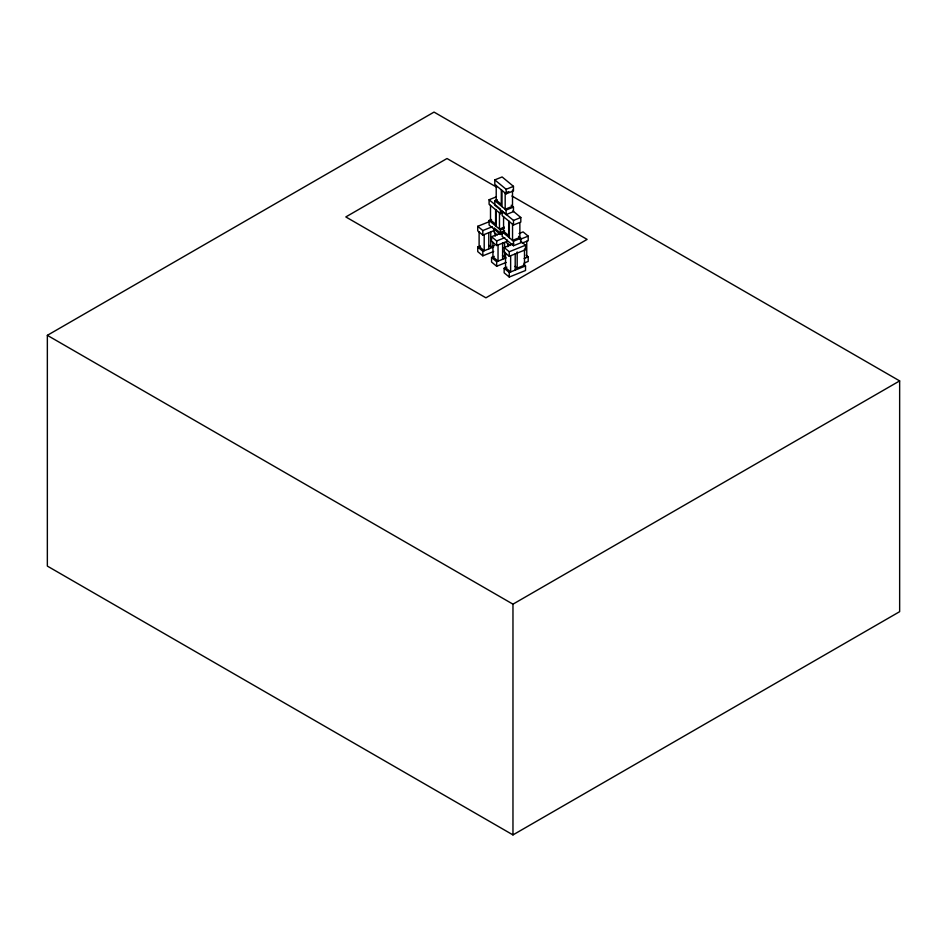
<?xml version="1.0" encoding="UTF-8"?>
<svg xmlns="http://www.w3.org/2000/svg" width="947" height="947" viewBox="0 0 947 947"><rect width="100%" height="100%" fill="white"/><g stroke="black" fill="none" stroke-linecap="round" stroke-linejoin="round"><path stroke-width="1.42" d="M47.35 335.333L434.034 112.089L899.65 380.907L899.65 611.667L512.966 834.911L47.35 566.093L47.35 335.333L512.966 604.162L899.65 380.907M494.808 179.894L502.123 176.947L513.463 186.346L513.463 190.903L506.136 193.839L494.808 184.452L494.808 179.894L506.136 189.293L506.136 193.839M506.136 189.293L513.463 186.346M508.847 191.578L505.177 193.046L505.177 209.24L512.505 206.292L512.505 190.11M502.869 212.708L500.43 213.691L489.102 204.303L489.102 199.746L496.417 196.798M511.191 205.215L513.463 207.085L513.463 211.643L506.136 214.59L494.808 205.191L494.808 200.646L497.246 199.663M494.808 200.646L506.136 210.033L513.463 207.085M502.869 233.459L500.43 234.442L489.102 225.043L489.102 220.485L491.54 219.515M495.032 230.18L482.828 235.093L477.738 230.867L477.738 226.309L488.581 221.953M477.738 226.309L482.828 230.535L492.322 226.724M513.487 220.438L520.814 217.502L520.814 222.048L513.487 224.995L502.159 215.596L502.159 211.051L513.487 220.438L513.487 224.995M504.36 227.126L499.471 229.091L499.471 212.897M489.102 220.485L500.43 229.884L504.088 228.416M518.542 236.359L520.814 238.242L520.814 242.799L513.487 245.735L502.159 236.348L502.159 231.79L504.597 230.808M507.509 241.154L496.666 245.522L491.564 241.296L491.564 236.738L501.058 232.926M493.683 251.476L482.828 255.832L477.738 251.606L477.738 247.06L480.449 245.971M491.564 236.738L496.666 240.964L504.798 237.697M519.027 233.53L523.099 231.897L528.189 236.123L528.189 240.68L522.176 243.095M488.628 245.155L490.759 246.918L494.417 245.439M477.738 247.06L482.828 251.286L493.683 246.918M502.159 231.79L513.487 241.189L520.814 238.242M520.057 239.39L528.189 236.123M520.424 240.976L525.526 245.202L525.526 249.759L509.261 256.294L504.159 252.068L504.159 247.522L513.653 243.699M506.148 262.449L496.666 266.261L491.564 262.035L491.564 257.477L494.275 256.388M504.159 247.522L509.261 251.748L525.526 245.202M491.564 257.477L496.666 261.715L506.148 257.892M524.129 258.507L528.189 256.862L528.189 261.419L524.129 263.053M523.49 264.249L525.526 265.941L525.526 270.499L509.261 277.045L504.159 272.819L504.159 268.261L506.87 267.172M515.061 266.356L517.18 268.119L524.508 265.172L524.508 248.978M504.159 268.261L509.261 272.487L525.526 265.941M496.678 187.198L447.008 158.516L345.821 216.934L485.918 297.82L587.104 239.402L511.96 196.017M512.883 210.921L520.814 217.502M489.102 199.746L500.43 209.145L500.43 213.691M526.153 255.181L528.189 256.862M497.317 235.057L494.227 232.5L494.227 227.943L499.329 232.169L499.329 234.454M509.9 245.545L506.823 242.988L506.823 239.579M502.466 255.583L504.585 257.335L504.585 251.452M526.757 241.248L526.757 257.442M519.856 222.734L519.856 237.448L512.54 240.396L512.54 224.202M517.18 251.926L517.18 268.119M515.204 253.903L515.204 270.096M513.487 241.189L513.487 245.735M512.966 604.162L512.966 834.911M510.634 255.749L510.634 271.931L505.532 267.705L505.532 252.991M509.344 221.562L509.344 237.744M509.261 251.748L509.261 256.294M509.261 272.487L509.261 277.045M508.669 220.781L508.669 235.507L503.567 231.281L503.567 216.555M507.781 243.781L507.781 246.729M506.136 210.033L506.136 214.59M504.585 242.621L504.585 247.037M502.608 243.13L502.608 259.324M501.993 190.406L501.993 206.6M501.306 189.637L501.306 204.351L496.216 200.125L496.216 185.411M500.43 229.884L500.43 234.442M498.039 244.965L498.039 261.159L492.937 256.933L492.937 242.207M496.666 240.964L496.666 245.522M496.666 261.715L496.666 266.261M496.287 210.258L496.287 226.451M495.601 209.488L495.601 224.202L490.51 219.976L490.51 205.262M495.186 233.293L495.186 236.229M490.759 232.193L490.759 246.918M488.782 232.702L488.782 248.895M484.201 234.536L484.201 250.73L479.111 246.504L479.111 231.79M482.828 230.535L482.828 235.093M482.828 251.286L482.828 255.832"/></g></svg>
